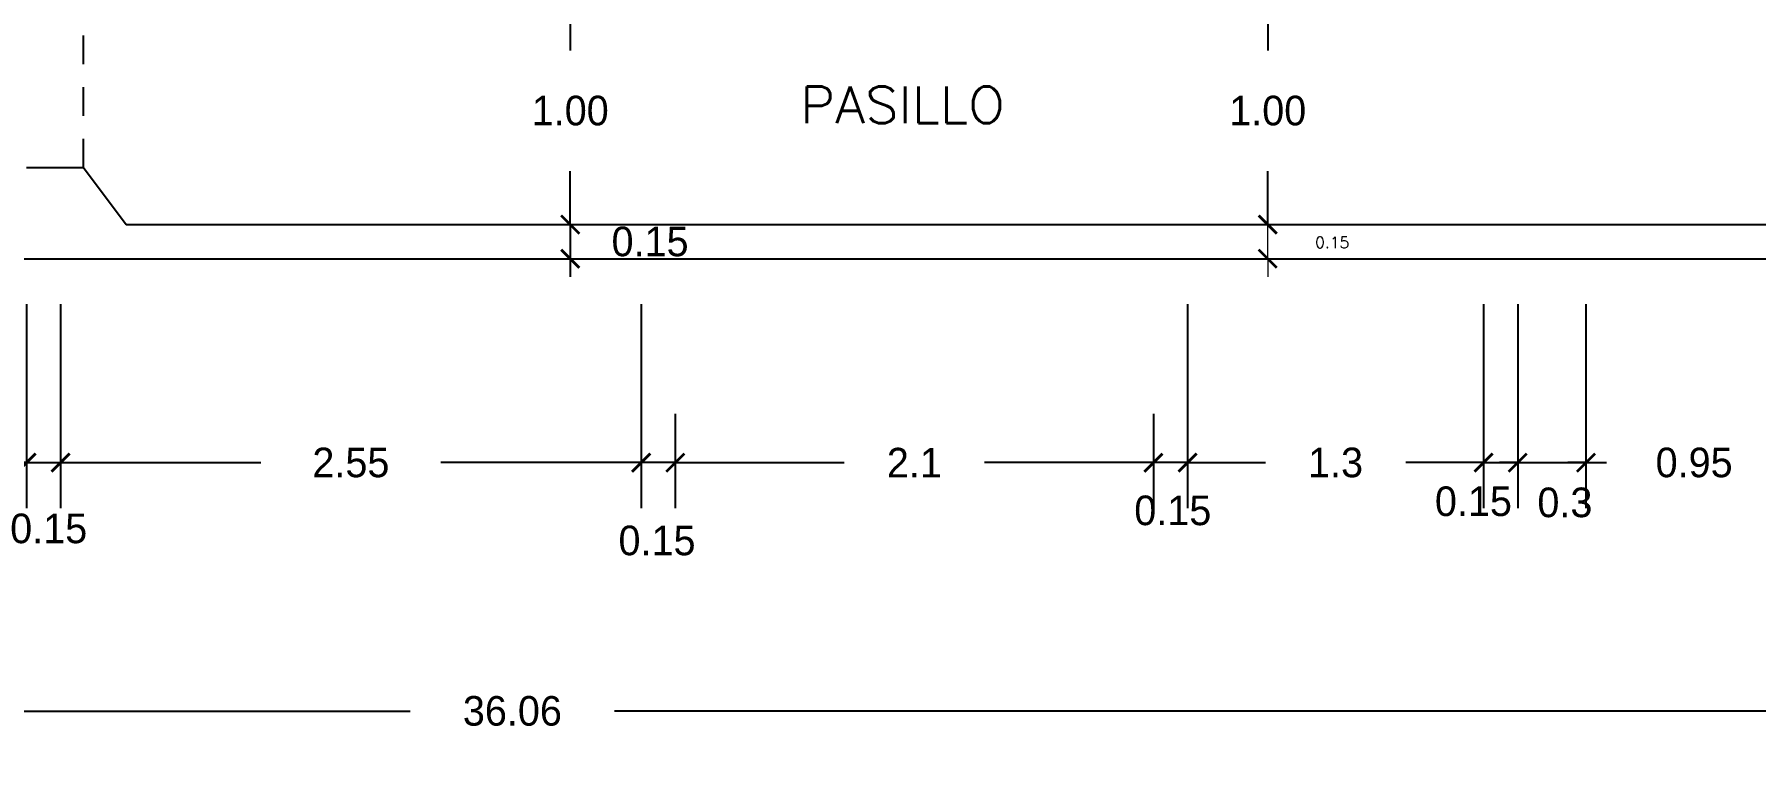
# Model space of a CAD drawing. Header units: millimetres. Extents: x 223 to 336, y 70 to 137.
# Drawn here: x 257.91 to 265.47, y 119.26 to 122.43 of the extents above; entities that cross this region are included whole.
import ezdxf

# ---------------------------------------------------------------- set-up
doc = ezdxf.new("R2010")
doc.units = ezdxf.units.MM
doc.linetypes.add('HIDDEN', pattern=[9.525, 6.35, -3.175])
doc.layers.add('COTAS', color=3, linetype='Continuous', lineweight=9)
for name, color, linetype in [('MUROS', 5, 'Continuous'), ('PROYECCIONES', 6, 'HIDDEN'), ('TEXTOS', 4, 'Continuous')]:
    doc.layers.add(name, color=color, linetype=linetype)
doc.styles.add('ROMANS', font='romans.shx', dxfattribs={"height": 0.05})
doc.dimstyles.new('ISO-25', dxfattribs={"dimtxt": 0.13, "dimasz": 0.08, "dimexe": 0.2, "dimexo": 0.2, "dimgap": 0.2, "dimtad": 0, "dimtih": 1, "dimtoh": 1, "dimdec": 3, "dimdsep": 46, "dimtxsty": 'Standard', "dimblk": 'ARCHTICK', "dimcen": 3, "dimadec": 0, "dimazin": 0, "dimtfac": 1, "dimtdec": 3, "dimtmove": 0, "dimatfit": 3, "dimldrblk": 'ARCHTICK', "dimfxl": 1, "dimarcsym": 0})

# ---------------------------------------------------------------- blocks, each defined once
blk = doc.blocks.new('_ARCHTICK')
at = {"color": 0, "linetype": 'ByBlock', "const_width": 0.15}
blk.add_lwpolyline([(-0.5, -0.5), (0.5, 0.5)], dxfattribs=at)
blk = doc.blocks.new('*D163')
at = {"layer": 'COTAS', "color": 0, "lineweight": -2, "ltscale": 0.05, "transparency": 16777216}
for p, q in [((241.9831, 120.7641), (241.9831, 119.2592)), ((278.0431, 120.7641), (278.0431, 119.2592)), ((241.9831, 119.4592), (259.564, 119.4592)), ((278.0431, 119.4592), (260.4623, 119.4592))]:
    blk.add_line(p, q, dxfattribs=at)
at = {"layer": 'Defpoints', "color": 0, "ltscale": 0.05, "transparency": 16777216}
for p in [(241.9831, 120.9641), (278.0431, 120.9641), (278.0431, 119.4592)]:
    blk.add_point(p, dxfattribs=at)
at = {"layer": 'COTAS', "color": 0, "lineweight": -2, "ltscale": 0.05, "transparency": 16777216, "xscale": 0.08, "yscale": 0.08, "zscale": 0.08, "rotation": 180}
blk.add_blockref('_ARCHTICK', (241.9831, 119.4592), dxfattribs=at)
at = {"layer": 'COTAS', "color": 0, "lineweight": -2, "ltscale": 0.05, "transparency": 16777216, "xscale": 0.08, "yscale": 0.08, "zscale": 0.08}
blk.add_blockref('_ARCHTICK', (278.0431, 119.4592), dxfattribs=at)
at = {"layer": 'COTAS', "color": 0, "ltscale": 0.05, "transparency": 16777216, "insert": (260.0131, 119.4592), "char_height": 0.13, "attachment_point": 5}
blk.add_mtext('36.06', dxfattribs=at)
blk = doc.blocks.new('*D179')
at = {"layer": 'COTAS', "color": 0, "lineweight": -2, "ltscale": 0.05, "transparency": 16777216}
for p, q in [((260.7288, 120.7641), (260.7288, 120.3502)), ((262.8288, 120.7641), (262.8288, 120.3502)), ((260.7288, 120.5502), (261.4704, 120.5502)), ((262.8288, 120.5502), (262.0871, 120.5502))]:
    blk.add_line(p, q, dxfattribs=at)
at = {"layer": 'Defpoints', "color": 0, "ltscale": 0.05, "transparency": 16777216}
for p in [(260.7288, 120.9641), (262.8288, 120.9641), (260.7288, 120.5502)]:
    blk.add_point(p, dxfattribs=at)
at = {"layer": 'COTAS', "color": 0, "lineweight": -2, "ltscale": 0.05, "transparency": 16777216, "xscale": 0.08, "yscale": 0.08, "zscale": 0.08, "rotation": 180}
blk.add_blockref('_ARCHTICK', (260.7288, 120.5502), dxfattribs=at)
at = {"layer": 'COTAS', "color": 0, "lineweight": -2, "ltscale": 0.05, "transparency": 16777216, "xscale": 0.08, "yscale": 0.08, "zscale": 0.08}
blk.add_blockref('_ARCHTICK', (262.8288, 120.5502), dxfattribs=at)
at = {"layer": 'COTAS', "color": 0, "ltscale": 0.05, "transparency": 16777216, "insert": (261.7788, 120.5502), "char_height": 0.13, "attachment_point": 5}
blk.add_mtext('2.1', dxfattribs=at)
blk = doc.blocks.new('*D182')
at = {"layer": 'COTAS', "color": 0, "lineweight": -2, "ltscale": 0.05, "transparency": 16777216}
for p, q in [((256.0783, 121.2455), (256.0783, 120.3502)), ((257.8788, 121.2456), (257.8788, 120.3502)), ((256.0783, 120.5502), (256.616, 120.5502)), ((257.8788, 120.5502), (257.341, 120.5502))]:
    blk.add_line(p, q, dxfattribs=at)
at = {"layer": 'Defpoints', "color": 0, "ltscale": 0.05, "transparency": 16777216}
for p in [(256.0783, 121.4455), (257.8788, 121.4456), (256.0783, 120.5502)]:
    blk.add_point(p, dxfattribs=at)
at = {"layer": 'COTAS', "color": 0, "lineweight": -2, "ltscale": 0.05, "transparency": 16777216, "xscale": 0.08, "yscale": 0.08, "zscale": 0.08, "rotation": 180}
blk.add_blockref('_ARCHTICK', (256.0783, 120.5502), dxfattribs=at)
at = {"layer": 'COTAS', "color": 0, "lineweight": -2, "ltscale": 0.05, "transparency": 16777216, "xscale": 0.08, "yscale": 0.08, "zscale": 0.08}
blk.add_blockref('_ARCHTICK', (257.8788, 120.5502), dxfattribs=at)
at = {"layer": 'COTAS', "color": 0, "ltscale": 0.05, "transparency": 16777216, "insert": (256.9785, 120.5502), "char_height": 0.13, "attachment_point": 5}
blk.add_mtext('1.80', dxfattribs=at)
blk = doc.blocks.new('*D187')
at = {"layer": 'COTAS', "color": 0, "lineweight": -2, "ltscale": 0.05, "transparency": 16777216}
for p, q in [((260.5788, 120.7641), (260.5788, 120.3502)), ((260.7288, 120.7641), (260.7288, 120.3502)), ((260.5788, 120.5502), (260.4988, 120.5502)), ((260.7288, 120.5502), (260.5788, 120.5502)), ((260.7288, 120.5502), (260.8088, 120.5502))]:
    blk.add_line(p, q, dxfattribs=at)
at = {"layer": 'Defpoints', "color": 0, "ltscale": 0.05, "transparency": 16777216}
for p in [(260.5788, 120.9641), (260.7288, 120.9641), (260.5788, 120.5502)]:
    blk.add_point(p, dxfattribs=at)
at = {"layer": 'COTAS', "color": 0, "lineweight": -2, "ltscale": 0.05, "transparency": 16777216, "xscale": 0.08, "yscale": 0.08, "zscale": 0.08}
blk.add_blockref('_ARCHTICK', (260.5788, 120.5502), dxfattribs=at)
at = {"layer": 'COTAS', "color": 0, "lineweight": -2, "ltscale": 0.05, "transparency": 16777216, "xscale": 0.08, "yscale": 0.08, "zscale": 0.08, "rotation": 180}
blk.add_blockref('_ARCHTICK', (260.7288, 120.5502), dxfattribs=at)
at = {"layer": 'COTAS', "color": 0, "ltscale": 0.05, "transparency": 16777216, "insert": (260.6484, 120.2076), "char_height": 0.13, "attachment_point": 5}
blk.add_mtext('0.15', dxfattribs=at)
blk = doc.blocks.new('*D189')
at = {"layer": 'COTAS', "color": 0, "lineweight": -2, "ltscale": 0.05, "transparency": 16777216}
for p, q in [((258.5788, 122.5958), (260.4672, 122.5958)), ((260.2672, 122.5958), (260.2672, 122.3608)), ((260.2672, 121.5958), (260.2672, 121.8308)), ((258.5788, 121.5958), (260.4672, 121.5958))]:
    blk.add_line(p, q, dxfattribs=at)
at = {"layer": 'Defpoints', "color": 0, "ltscale": 0.05, "transparency": 16777216}
for p in [(258.3788, 122.5958), (258.3788, 121.5958), (260.2672, 121.5958)]:
    blk.add_point(p, dxfattribs=at)
at = {"layer": 'COTAS', "color": 0, "lineweight": -2, "ltscale": 0.05, "transparency": 16777216, "xscale": 0.08, "yscale": 0.08, "zscale": 0.08}
for p, rotation in [((260.2672, 122.5958), 90), ((260.2672, 121.5958), 270)]:
    blk.add_blockref('_ARCHTICK', p, dxfattribs=dict(at, rotation=rotation))
at = {"layer": 'COTAS', "color": 0, "ltscale": 0.05, "transparency": 16777216, "insert": (260.2672, 122.0958), "char_height": 0.13, "attachment_point": 5}
blk.add_mtext('1.00', dxfattribs=at)
blk = doc.blocks.new('*D190')
at = {"layer": 'COTAS', "color": 0, "lineweight": -2, "ltscale": 0.05, "transparency": 16777216}
for p, q in [((260.2672, 121.5958), (260.2672, 121.6758)), ((258.5788, 121.5958), (260.4672, 121.5958)), ((260.2672, 121.5958), (260.2672, 121.4458)), ((260.2672, 121.5958), (260.2672, 121.4458)), ((258.5788, 121.4458), (260.4672, 121.4458)), ((260.2672, 121.4458), (260.2672, 121.3658))]:
    blk.add_line(p, q, dxfattribs=at)
at = {"layer": 'Defpoints', "color": 0, "ltscale": 0.05, "transparency": 16777216}
for p in [(258.3788, 121.5958), (258.3788, 121.4458), (260.2672, 121.4458)]:
    blk.add_point(p, dxfattribs=at)
at = {"layer": 'COTAS', "color": 0, "lineweight": -2, "ltscale": 0.05, "transparency": 16777216, "xscale": 0.08, "yscale": 0.08, "zscale": 0.08}
for p, rotation in [((260.2672, 121.5958), 270), ((260.2672, 121.4458), 90)]:
    blk.add_blockref('_ARCHTICK', p, dxfattribs=dict(at, rotation=rotation))
at = {"layer": 'COTAS', "color": 0, "ltscale": 0.05, "transparency": 16777216, "insert": (260.6179, 121.5208), "char_height": 0.13, "attachment_point": 5}
blk.add_mtext('0.15', dxfattribs=at)
blk = doc.blocks.new('*D192')
at = {"layer": 'COTAS', "color": 0, "lineweight": -2, "ltscale": 0.05, "transparency": 16777216}
for p, q in [((263.2931, 122.5958), (263.5308, 122.5958)), ((263.3308, 122.5958), (263.3308, 122.3608)), ((263.3308, 121.5958), (263.3308, 121.8308)), ((263.2931, 121.5958), (263.5308, 121.5958))]:
    blk.add_line(p, q, dxfattribs=at)
at = {"layer": 'Defpoints', "color": 0, "ltscale": 0.05, "transparency": 16777216}
for p in [(263.0931, 122.5958), (263.3308, 122.5958), (263.0931, 121.5958)]:
    blk.add_point(p, dxfattribs=at)
at = {"layer": 'COTAS', "color": 0, "lineweight": -2, "ltscale": 0.05, "transparency": 16777216, "xscale": 0.08, "yscale": 0.08, "zscale": 0.08}
for p, rotation in [((263.3308, 122.5958), 90), ((263.3308, 121.5958), 270)]:
    blk.add_blockref('_ARCHTICK', p, dxfattribs=dict(at, rotation=rotation))
at = {"layer": 'COTAS', "color": 0, "ltscale": 0.05, "transparency": 16777216, "insert": (263.3308, 122.0958), "char_height": 0.13, "attachment_point": 5}
blk.add_mtext('1.00', dxfattribs=at)
blk = doc.blocks.new('*D196')
at = {"layer": 'COTAS', "color": 0, "lineweight": -2, "ltscale": 0.05, "transparency": 16777216}
for p, q in [((262.8288, 120.7641), (262.8288, 120.3502)), ((262.9788, 120.7641), (262.9788, 120.3502)), ((262.8288, 120.5502), (262.7488, 120.5502)), ((262.9788, 120.5502), (262.8288, 120.5502)), ((262.9788, 120.5502), (263.0588, 120.5502))]:
    blk.add_line(p, q, dxfattribs=at)
at = {"layer": 'Defpoints', "color": 0, "ltscale": 0.05, "transparency": 16777216}
for p in [(262.8288, 120.9641), (262.9788, 120.9641), (262.8288, 120.5502)]:
    blk.add_point(p, dxfattribs=at)
at = {"layer": 'COTAS', "color": 0, "lineweight": -2, "ltscale": 0.05, "transparency": 16777216, "xscale": 0.08, "yscale": 0.08, "zscale": 0.08}
blk.add_blockref('_ARCHTICK', (262.8288, 120.5502), dxfattribs=at)
at = {"layer": 'COTAS', "color": 0, "lineweight": -2, "ltscale": 0.05, "transparency": 16777216, "xscale": 0.08, "yscale": 0.08, "zscale": 0.08, "rotation": 180}
blk.add_blockref('_ARCHTICK', (262.9788, 120.5502), dxfattribs=at)
at = {"layer": 'COTAS', "color": 0, "ltscale": 0.05, "transparency": 16777216, "insert": (262.9139, 120.3397), "char_height": 0.13, "attachment_point": 5}
blk.add_mtext('0.15', dxfattribs=at)
blk = doc.blocks.new('*D299')
at = {"layer": 'COTAS', "color": 0, "lineweight": -2, "ltscale": 0.05, "transparency": 16777216}
for p, q in [((262.9788, 121.2457), (262.9788, 120.3502)), ((264.2788, 121.2457), (264.2788, 120.3502)), ((262.9788, 120.5502), (263.3205, 120.5502)), ((264.2788, 120.5502), (263.9371, 120.5502))]:
    blk.add_line(p, q, dxfattribs=at)
at = {"layer": 'Defpoints', "color": 0, "ltscale": 0.05, "transparency": 16777216}
for p in [(262.9788, 121.4457), (264.2788, 121.4457), (264.2788, 120.5502)]:
    blk.add_point(p, dxfattribs=at)
at = {"layer": 'COTAS', "color": 0, "lineweight": -2, "ltscale": 0.05, "transparency": 16777216, "xscale": 0.08, "yscale": 0.08, "zscale": 0.08, "rotation": 180}
blk.add_blockref('_ARCHTICK', (262.9788, 120.5502), dxfattribs=at)
at = {"layer": 'COTAS', "color": 0, "lineweight": -2, "ltscale": 0.05, "transparency": 16777216, "xscale": 0.08, "yscale": 0.08, "zscale": 0.08}
blk.add_blockref('_ARCHTICK', (264.2788, 120.5502), dxfattribs=at)
at = {"layer": 'COTAS', "color": 0, "ltscale": 0.05, "transparency": 16777216, "insert": (263.6288, 120.5502), "char_height": 0.13, "attachment_point": 5}
blk.add_mtext('1.3', dxfattribs=at)
blk = doc.blocks.new('*D300')
at = {"layer": 'COTAS', "color": 0, "lineweight": -2, "ltscale": 0.05, "transparency": 16777216}
for p, q in [((264.2788, 121.2457), (264.2788, 120.3502)), ((264.4288, 121.2457), (264.4288, 120.3502)), ((264.2788, 120.5502), (264.1988, 120.5502)), ((264.2788, 120.5502), (264.4288, 120.5502)), ((264.4288, 120.5502), (264.5088, 120.5502))]:
    blk.add_line(p, q, dxfattribs=at)
at = {"layer": 'Defpoints', "color": 0, "ltscale": 0.05, "transparency": 16777216}
for p in [(264.2788, 121.4457), (264.4288, 121.4457), (264.4288, 120.5502)]:
    blk.add_point(p, dxfattribs=at)
at = {"layer": 'COTAS', "color": 0, "lineweight": -2, "ltscale": 0.05, "transparency": 16777216, "xscale": 0.08, "yscale": 0.08, "zscale": 0.08}
blk.add_blockref('_ARCHTICK', (264.2788, 120.5502), dxfattribs=at)
at = {"layer": 'COTAS', "color": 0, "lineweight": -2, "ltscale": 0.05, "transparency": 16777216, "xscale": 0.08, "yscale": 0.08, "zscale": 0.08, "rotation": 180}
blk.add_blockref('_ARCHTICK', (264.4288, 120.5502), dxfattribs=at)
at = {"layer": 'COTAS', "color": 0, "ltscale": 0.05, "transparency": 16777216, "insert": (264.2343, 120.3798), "char_height": 0.13, "attachment_point": 5}
blk.add_mtext('0.15', dxfattribs=at)
blk = doc.blocks.new('*D301')
at = {"layer": 'COTAS', "color": 0, "lineweight": -2, "ltscale": 0.05, "transparency": 16777216}
for p, q in [((264.4288, 121.2457), (264.4288, 120.3502)), ((264.7288, 121.2457), (264.7288, 120.3502)), ((264.4288, 120.5502), (264.3488, 120.5502)), ((264.4288, 120.5502), (264.7288, 120.5502)), ((264.7288, 120.5502), (264.8088, 120.5502))]:
    blk.add_line(p, q, dxfattribs=at)
at = {"layer": 'Defpoints', "color": 0, "ltscale": 0.05, "transparency": 16777216}
for p in [(264.4288, 121.4457), (264.7288, 121.4457), (264.7288, 120.5502)]:
    blk.add_point(p, dxfattribs=at)
at = {"layer": 'COTAS', "color": 0, "lineweight": -2, "ltscale": 0.05, "transparency": 16777216, "xscale": 0.08, "yscale": 0.08, "zscale": 0.08}
blk.add_blockref('_ARCHTICK', (264.4288, 120.5502), dxfattribs=at)
at = {"layer": 'COTAS', "color": 0, "lineweight": -2, "ltscale": 0.05, "transparency": 16777216, "xscale": 0.08, "yscale": 0.08, "zscale": 0.08, "rotation": 180}
blk.add_blockref('_ARCHTICK', (264.7288, 120.5502), dxfattribs=at)
at = {"layer": 'COTAS', "color": 0, "ltscale": 0.05, "transparency": 16777216, "insert": (264.6363, 120.3748), "char_height": 0.13, "attachment_point": 5}
blk.add_mtext('0.3', dxfattribs=at)
blk = doc.blocks.new('*D302')
at = {"layer": 'COTAS', "color": 0, "lineweight": -2, "ltscale": 0.05, "transparency": 16777216}
for p, q in [((264.7288, 121.2457), (264.7288, 120.3502)), ((265.6788, 121.2457), (265.6788, 120.3502)), ((264.7288, 120.5502), (264.6488, 120.5502)), ((264.7288, 120.5502), (264.8196, 120.5502)), ((265.6788, 120.5502), (265.588, 120.5502)), ((265.6788, 120.5502), (265.7588, 120.5502))]:
    blk.add_line(p, q, dxfattribs=at)
at = {"layer": 'Defpoints', "color": 0, "ltscale": 0.05, "transparency": 16777216}
for p in [(264.7288, 121.4457), (265.6788, 121.4457), (265.6788, 120.5502)]:
    blk.add_point(p, dxfattribs=at)
at = {"layer": 'COTAS', "color": 0, "lineweight": -2, "ltscale": 0.05, "transparency": 16777216, "xscale": 0.08, "yscale": 0.08, "zscale": 0.08}
blk.add_blockref('_ARCHTICK', (264.7288, 120.5502), dxfattribs=at)
at = {"layer": 'COTAS', "color": 0, "lineweight": -2, "ltscale": 0.05, "transparency": 16777216, "xscale": 0.08, "yscale": 0.08, "zscale": 0.08, "rotation": 180}
blk.add_blockref('_ARCHTICK', (265.6788, 120.5502), dxfattribs=at)
at = {"layer": 'COTAS', "color": 0, "ltscale": 0.05, "transparency": 16777216, "insert": (265.2038, 120.5502), "char_height": 0.13, "attachment_point": 5}
blk.add_mtext('0.95', dxfattribs=at)
blk = doc.blocks.new('*D305')
at = {"layer": 'COTAS', "color": 0, "lineweight": -2, "ltscale": 0.05, "transparency": 16777216}
for p, q in [((258.0288, 121.2456), (258.0288, 120.3502)), ((260.5788, 121.2456), (260.5788, 120.3502)), ((258.0288, 120.5502), (258.9088, 120.5502)), ((260.5788, 120.5502), (259.6988, 120.5502))]:
    blk.add_line(p, q, dxfattribs=at)
at = {"layer": 'Defpoints', "color": 0, "ltscale": 0.05, "transparency": 16777216}
for p in [(258.0288, 121.4456), (260.5788, 121.4456), (260.5788, 120.5502)]:
    blk.add_point(p, dxfattribs=at)
at = {"layer": 'COTAS', "color": 0, "lineweight": -2, "ltscale": 0.05, "transparency": 16777216, "xscale": 0.08, "yscale": 0.08, "zscale": 0.08, "rotation": 180}
blk.add_blockref('_ARCHTICK', (258.0288, 120.5502), dxfattribs=at)
at = {"layer": 'COTAS', "color": 0, "lineweight": -2, "ltscale": 0.05, "transparency": 16777216, "xscale": 0.08, "yscale": 0.08, "zscale": 0.08}
blk.add_blockref('_ARCHTICK', (260.5788, 120.5502), dxfattribs=at)
at = {"layer": 'COTAS', "color": 0, "ltscale": 0.05, "transparency": 16777216, "insert": (259.3038, 120.5502), "char_height": 0.13, "attachment_point": 5}
blk.add_mtext('2.55', dxfattribs=at)
blk = doc.blocks.new('*D306')
at = {"layer": 'COTAS', "color": 0, "lineweight": -2, "ltscale": 0.05, "transparency": 16777216}
for p, q in [((257.8788, 121.2456), (257.8788, 120.3502)), ((258.0288, 121.2456), (258.0288, 120.3502)), ((257.8788, 120.5502), (257.7988, 120.5502)), ((257.8788, 120.5502), (258.0288, 120.5502)), ((258.0288, 120.5502), (258.1088, 120.5502))]:
    blk.add_line(p, q, dxfattribs=at)
at = {"layer": 'Defpoints', "color": 0, "ltscale": 0.05, "transparency": 16777216}
for p in [(257.8788, 121.4456), (258.0288, 121.4456), (258.0288, 120.5502)]:
    blk.add_point(p, dxfattribs=at)
at = {"layer": 'COTAS', "color": 0, "lineweight": -2, "ltscale": 0.05, "transparency": 16777216, "xscale": 0.08, "yscale": 0.08, "zscale": 0.08}
blk.add_blockref('_ARCHTICK', (257.8788, 120.5502), dxfattribs=at)
at = {"layer": 'COTAS', "color": 0, "lineweight": -2, "ltscale": 0.05, "transparency": 16777216, "xscale": 0.08, "yscale": 0.08, "zscale": 0.08, "rotation": 180}
blk.add_blockref('_ARCHTICK', (258.0288, 120.5502), dxfattribs=at)
at = {"layer": 'COTAS', "color": 0, "ltscale": 0.05, "transparency": 16777216, "insert": (257.9764, 120.2605), "char_height": 0.13, "attachment_point": 5}
blk.add_mtext('0.15', dxfattribs=at)

msp = doc.modelspace()

# ---------------------------------------------------------------- linework, layer by layer
at = {"layer": 'COTAS', "ltscale": 0.05}
for p, q in [((263.33083, 121.59582), (263.33083, 121.75582)), ((263.29312, 121.59582), (263.53083, 121.59582)), ((263.33083, 121.44582), (263.33083, 121.59582)), ((263.17876, 121.44582), (263.53083, 121.44582)), ((263.33083, 121.44582), (263.33083, 121.36582))]:
    msp.add_line(p, q, dxfattribs=at)
at = {"layer": 'MUROS'}
for p, q in [((257.87876, 121.84582), (258.12876, 121.84582)), ((258.31626, 121.59582), (265.67876, 121.59582)), ((248.94473, 121.44535), (269.67876, 121.44582))]:
    msp.add_line(p, q, dxfattribs=at)
at = {"layer": 'MUROS', "ltscale": 0.05}
msp.add_line((258.12876, 121.84582), (258.31626, 121.59582), dxfattribs=at)
at = {"layer": 'PROYECCIONES', "ltscale": 0.02}
msp.add_line((258.12876, 121.84582), (258.12876, 123.09582), dxfattribs=at)

# ---------------------------------------------------------------- block references
at = {"layer": 'COTAS', "ltscale": 0.05, "xscale": 0.08, "yscale": 0.08, "zscale": 0.08}
for p, rotation in [((263.33083, 121.59582), 270), ((263.33083, 121.44582), 90)]:
    msp.add_blockref('_ARCHTICK', p, dxfattribs=dict(at, rotation=rotation))

# ---------------------------------------------------------------- texts
at = {"layer": 'COTAS', "ltscale": 0.05, "insert": (263.61418, 121.51756), "char_height": 0.05, "attachment_point": 5, "style": 'ROMANS'}
msp.add_mtext('0.15', dxfattribs=at)
at = {"layer": 'TEXTOS', "style": 'ROMANS', "width": 1.065916}
msp.add_text('PASILLO', height=0.16, dxfattribs=at).set_placement((261.2773, 122.04178))

# ---------------------------------------------------------------- dimensions: what is measured, and where the dimension line sits
at = {"layer": 'COTAS', "ltscale": 0.05}
for base, p1, p2, picture, middle in [((260.26719, 121.59582), (258.37876, 122.59582), (258.37876, 121.59582), '*D189', (260.26719, 122.09582)), ((263.33083, 122.59582), (263.09312, 121.59582), (263.09312, 122.59582), '*D192', (263.33083, 122.09582))]:
    dim = msp.add_linear_dim(base=base, p1=p1, p2=p2, angle=90, text='1.00', dimstyle='ISO-25', override={"dimscale": 1, "dimtmove": 1}, dxfattribs=at)
    dim.commit()
    dim.dimension.update_dxf_attribs({"geometry": picture, "text_midpoint": middle})
dim = msp.add_linear_dim(base=(260.26719, 121.44582), p1=(258.37876, 121.59582), p2=(258.37876, 121.44582), angle=90, dimstyle='ISO-25', override={"dimscale": 1, "dimtmove": 1}, dxfattribs=at)
dim.commit()
dim.dimension.update_dxf_attribs({"geometry": '*D190', "text_midpoint": (260.61791, 121.52082), "dimtype": 160})
dim = msp.add_linear_dim(base=(256.07831, 120.55018), p1=(257.87878, 121.44555), p2=(256.07831, 121.44551), text='1.80', dimstyle='ISO-25', override={"dimscale": 1, "dimtmove": 1}, dxfattribs=at)
dim.commit()
dim.dimension.update_dxf_attribs({"geometry": '*D182', "text_midpoint": (256.97855, 120.55018)})
for base, p1, p2, picture, middle in [((258.0288, 120.55018), (257.8788, 121.44555), (258.0288, 121.44556), '*D306', (257.97643, 120.26045)), ((264.42879, 120.55018), (264.27879, 121.4457), (264.42879, 121.4457), '*D300', (264.23428, 120.37982)), ((264.72879, 120.55018), (264.42879, 121.4457), (264.72879, 121.44571), '*D301', (264.63627, 120.37481)), ((260.57876, 120.55018), (260.72876, 120.96405), (260.57876, 120.96405), '*D187', (260.64838, 120.20759)), ((262.82876, 120.55018), (262.97876, 120.96405), (262.82876, 120.96405), '*D196', (262.91392, 120.33974))]:
    dim = msp.add_linear_dim(base=base, p1=p1, p2=p2, dimstyle='ISO-25', override={"dimscale": 1, "dimtmove": 1}, dxfattribs=at)
    dim.commit()
    dim.dimension.update_dxf_attribs({"geometry": picture, "text_midpoint": middle, "dimtype": 160})
for base, p1, p2, override, picture, middle in [((260.57879, 120.55018), (258.0288, 121.44556), (260.57879, 121.44561), {"dimscale": 1, "dimtmove": 1}, '*D305', (259.3038, 120.55018)), ((264.27879, 120.55018), (262.97879, 121.44567), (264.27879, 121.4457), {"dimscale": 1, "dimtmove": 1}, '*D299', (263.62879, 120.55018)), ((265.67879, 120.55018), (264.72879, 121.44571), (265.67879, 121.44573), {"dimscale": 1, "dimtmove": 1}, '*D302', (265.20379, 120.55018)), ((278.04312, 119.45924), (241.98312, 120.96405), (278.04312, 120.96405), {"dimscale": 1}, '*D163', (260.01312, 119.45924)), ((260.72876, 120.55018), (262.82876, 120.96405), (260.72876, 120.96405), {"dimscale": 1, "dimtmove": 1}, '*D179', (261.77876, 120.55018))]:
    dim = msp.add_linear_dim(base=base, p1=p1, p2=p2, dimstyle='ISO-25', override=override, dxfattribs=at)
    dim.commit()
    dim.dimension.update_dxf_attribs({"geometry": picture, "text_midpoint": middle})

doc.saveas('drawing.dxf')
